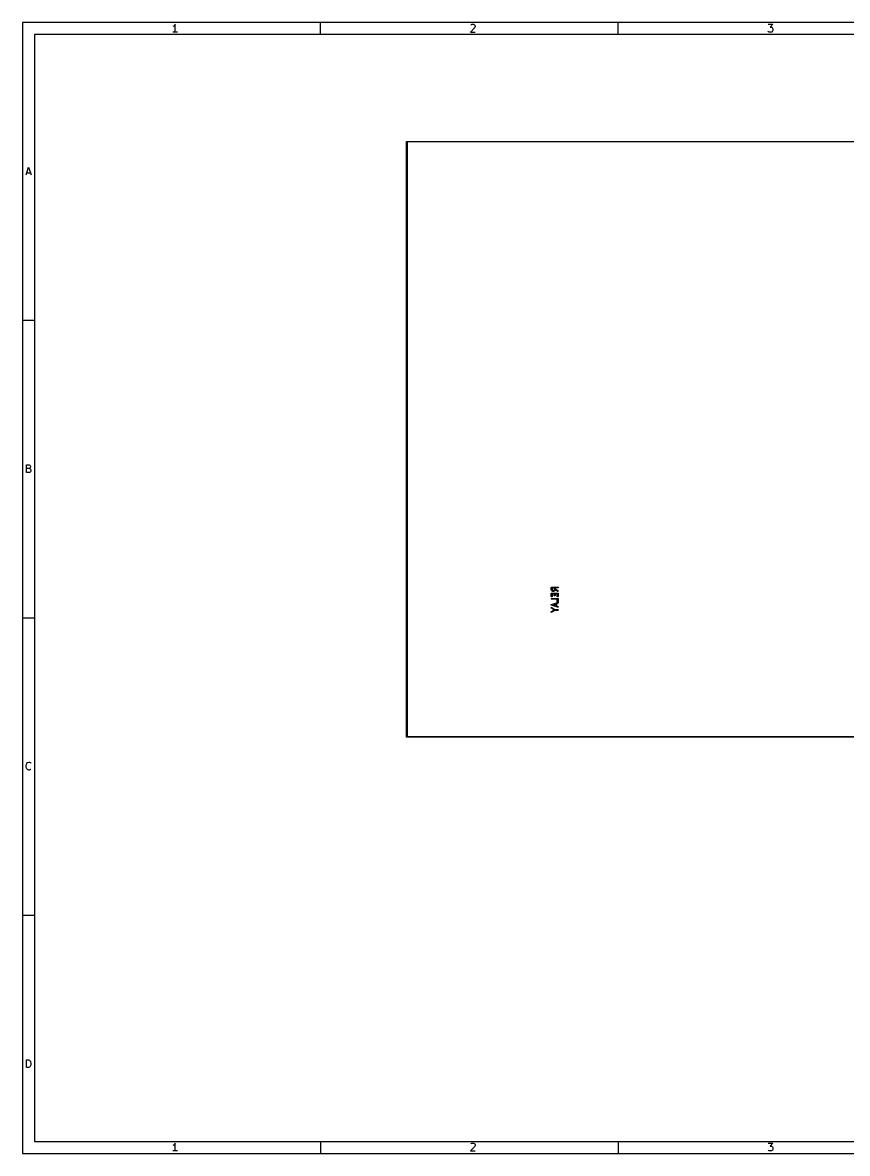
# Model space of a CAD drawing. Extents: x 10 to 287, y -200 to -10.
# Drawn here: x 10 to 148.5, y -200 to -10 of the extents above; entities that cross this region are included whole.
import ezdxf

# ---------------------------------------------------------------- set-up
doc = ezdxf.new("R2010")
doc.units = 0
doc.header["$MEASUREMENT"] = 0
doc.layers.add('BLACK', color=7, linetype='CONTINUOUS')

msp = doc.modelspace()

# ---------------------------------------------------------------- linework, layer by layer
at = {"layer": 'Black'}
for p, q in [((10, -10), (10, -200.007)), ((287.002, -10), (10, -10)), ((35.3714, -10.5976), (35.2476, -10.6595)), ((35.4952, -10.4738), (35.3714, -10.5976)), ((35.619, -10.2881), (35.4952, -10.4738)), ((35.619, -11.5881), (35.619, -10.2881)), ((60, -12), (60, -10)), ((85.9286, -10.8452), (85.1857, -11.5881)), ((85.2476, -10.4119), (85.3095, -10.35)), ((85.3095, -10.35), (85.4333, -10.2881)), ((85.4333, -10.2881), (85.7429, -10.2881)), ((85.7429, -10.2881), (85.8667, -10.35)), ((85.8667, -10.35), (85.9286, -10.4119)), ((85.9286, -10.4119), (85.9905, -10.5357)), ((85.9905, -10.6595), (85.9286, -10.8452)), ((85.9905, -10.5357), (85.9905, -10.6595)), ((110, -12), (110, -10)), ((135.186, -10.2881), (135.99, -10.2881)), ((135.99, -10.2881), (135.557, -10.7833)), ((135.557, -10.7833), (135.743, -10.7833)), ((135.743, -10.7833), (135.867, -10.8452)), ((135.867, -10.8452), (135.929, -10.9071)), ((135.929, -10.9071), (135.99, -11.031)), ((135.99, -11.3405), (135.929, -11.4643)), ((135.99, -11.031), (135.99, -11.3405)), ((12, -12), (12, -198.007)), ((285.002, -12), (12, -12)), ((35.9905, -11.5881), (35.2476, -11.5881)), ((85.1857, -11.5881), (85.9905, -11.5881)), ((135.248, -11.5262), (135.186, -11.4643)), ((135.371, -11.5881), (135.248, -11.5262)), ((135.743, -11.5881), (135.371, -11.5881)), ((135.867, -11.5262), (135.743, -11.5881)), ((135.929, -11.4643), (135.867, -11.5262)), ((74.45, -30), (74.4508, -29.9957)), ((74.45, -130), (74.45, -30)), ((74.4508, -29.9913), (74.4523, -29.9872)), ((74.4508, -29.9957), (74.4508, -29.9913)), ((74.4523, -29.9872), (74.453, -29.9829)), ((74.453, -29.9829), (74.4552, -29.9791)), ((74.4552, -29.9791), (74.4567, -29.975)), ((74.4567, -29.975), (74.4595, -29.9716)), ((74.4595, -29.9716), (74.4617, -29.9679)), ((74.4617, -29.9679), (74.465, -29.965)), ((74.465, -29.965), (74.4679, -29.9617)), ((74.4679, -29.9617), (74.4716, -29.9595)), ((74.4716, -29.9595), (74.475, -29.9567)), ((74.475, -29.9567), (74.4791, -29.9552)), ((74.4791, -29.9552), (74.4829, -29.953)), ((74.4829, -29.953), (74.4872, -29.9523)), ((74.4872, -29.9523), (74.4913, -29.9508)), ((74.4913, -29.9508), (74.4957, -29.9508)), ((74.4957, -29.9508), (74.5, -29.95)), ((74.5, -29.95), (212, -29.95)), ((74.55, -30.05), (74.55, -129.95)), ((211.95, -30.05), (74.55, -30.05)), ((10.5667, -35.5881), (11, -34.2881)), ((10.6905, -35.2167), (11.3095, -35.2167)), ((11, -34.2881), (11.4333, -35.5881)), ((10, -60), (12, -60)), ((10.6595, -85.5881), (10.6595, -84.2881)), ((10.6595, -84.2881), (11.0929, -84.2881)), ((11.0929, -84.9071), (10.6595, -84.9071)), ((11.0929, -84.2881), (11.2167, -84.35)), ((11.2167, -84.8452), (11.0929, -84.9071)), ((11.0929, -84.9071), (11.2786, -84.969)), ((11.2167, -84.35), (11.2786, -84.4119)), ((11.2786, -84.7833), (11.2167, -84.8452)), ((11.2786, -84.4119), (11.3405, -84.5357)), ((11.3405, -84.6595), (11.2786, -84.7833)), ((11.2786, -84.969), (11.3405, -85.031)), ((11.3405, -85.4643), (11.2786, -85.5262)), ((11.3405, -84.5357), (11.3405, -84.6595)), ((11.3405, -85.031), (11.4024, -85.1548)), ((11.4024, -85.3405), (11.3405, -85.4643)), ((11.4024, -85.1548), (11.4024, -85.3405)), ((11.1548, -85.5881), (10.6595, -85.5881)), ((11.2786, -85.5262), (11.1548, -85.5881)), ((98.7774, -104.924), (98.7785, -104.917)), ((98.7774, -105.305), (98.7774, -104.924)), ((98.7781, -105.309), (98.7774, -105.305)), ((98.7774, -105.924), (98.7785, -105.917)), ((98.7774, -106.4), (98.7774, -105.924)), ((98.7819, -106.426), (98.7774, -106.4)), ((98.7779, -105.313), (98.7781, -105.309)), ((98.7804, -105.322), (98.7779, -105.313)), ((98.7785, -104.911), (98.7808, -104.905)), ((98.7785, -104.917), (98.7785, -104.911)), ((98.7785, -105.911), (98.7808, -105.905)), ((98.7785, -105.917), (98.7785, -105.911)), ((98.7819, -105.33), (98.7804, -105.322)), ((98.7808, -104.905), (98.7819, -104.898)), ((98.7808, -105.905), (98.7819, -105.898)), ((98.7819, -104.898), (98.7852, -104.892)), ((98.7841, -105.334), (98.7819, -105.33)), ((98.7819, -105.898), (98.7852, -105.892)), ((98.7853, -105.338), (98.7841, -105.334)), ((98.7852, -104.892), (98.7874, -104.886)), ((98.7852, -105.892), (98.7874, -105.886)), ((98.8329, -105.434), (98.7853, -105.338)), ((98.7874, -104.886), (98.7916, -104.881)), ((98.7874, -105.886), (98.7916, -105.881)), ((98.7916, -104.881), (98.7949, -104.876)), ((98.7916, -105.881), (98.7949, -105.876)), ((98.7949, -104.876), (98.8, -104.871)), ((98.7949, -105.876), (98.8, -105.871)), ((98.8, -104.871), (98.8042, -104.866)), ((98.8, -105.871), (98.8042, -105.866)), ((98.8042, -104.866), (98.8099, -104.863)), ((98.8042, -105.866), (98.8099, -105.863)), ((98.8099, -104.863), (98.8149, -104.859)), ((98.8099, -105.863), (98.8149, -105.859)), ((98.8149, -104.859), (98.821, -104.857)), ((98.8149, -105.859), (98.821, -105.857)), ((98.821, -104.857), (98.8267, -104.853)), ((98.821, -105.857), (98.8267, -105.853)), ((98.8267, -104.853), (98.8332, -104.852)), ((98.8267, -105.853), (98.8332, -105.852)), ((98.8401, -105.443), (98.8329, -105.434)), ((98.8332, -104.852), (98.8394, -104.85)), ((98.8332, -105.852), (98.8394, -105.85)), ((98.8394, -104.85), (98.8459, -104.85)), ((98.8394, -105.85), (98.8459, -105.85)), ((98.847, -105.453), (98.8401, -105.443)), ((98.8459, -104.85), (98.8524, -104.849)), ((98.8459, -105.85), (98.8524, -105.849)), ((98.8946, -105.501), (98.847, -105.453)), ((98.8524, -104.849), (99.8524, -104.849)), ((98.8524, -105.849), (99.8524, -105.849)), ((98.9044, -105.508), (98.8946, -105.501)), ((98.9141, -105.515), (98.9044, -105.508)), ((99.0093, -105.562), (98.9141, -105.515)), ((98.9274, -106.4), (98.9229, -106.426)), ((98.9274, -104.999), (98.9274, -105.287)), ((99.3012, -104.999), (98.9274, -104.999)), ((98.9274, -105.287), (98.9616, -105.356)), ((99.2536, -105.999), (98.9274, -105.999)), ((98.9274, -105.999), (98.9274, -106.4)), ((98.9616, -105.356), (98.992, -105.386)), ((98.992, -105.386), (99.0606, -105.42)), ((99.0135, -105.564), (99.0093, -105.562)), ((99.0172, -105.566), (99.0135, -105.564)), ((99.0259, -105.567), (99.0172, -105.566)), ((99.0343, -105.57), (99.0259, -105.567)), ((99.0386, -105.569), (99.0343, -105.57)), ((99.0429, -105.57), (99.0386, -105.569)), ((99.1857, -105.57), (99.0429, -105.57)), ((99.0606, -105.42), (99.168, -105.42)), ((99.168, -105.42), (99.2365, -105.386)), ((99.19, -105.569), (99.1857, -105.57)), ((99.1943, -105.57), (99.19, -105.569)), ((99.2027, -105.567), (99.1943, -105.57)), ((99.2114, -105.566), (99.2027, -105.567)), ((99.2151, -105.564), (99.2114, -105.566)), ((99.2193, -105.562), (99.2151, -105.564)), ((99.3145, -105.515), (99.2193, -105.562)), ((99.2365, -105.386), (99.2669, -105.356)), ((99.2536, -106.257), (99.2536, -105.999)), ((99.2581, -106.283), (99.2536, -106.257)), ((99.2711, -106.305), (99.2581, -106.283)), ((99.2669, -105.356), (99.3012, -105.287)), ((99.2911, -106.322), (99.2711, -106.305)), ((99.3155, -106.331), (99.2911, -106.322)), ((99.3012, -105.287), (99.3012, -104.999)), ((99.3242, -105.508), (99.3145, -105.515)), ((99.3416, -106.331), (99.3155, -106.331)), ((99.334, -105.501), (99.3242, -105.508)), ((99.3816, -105.453), (99.334, -105.501)), ((99.3661, -106.322), (99.3416, -106.331)), ((99.386, -106.305), (99.3661, -106.322)), ((99.3885, -105.443), (99.3816, -105.453)), ((99.399, -106.283), (99.386, -106.305)), ((99.3957, -105.434), (99.3885, -105.443)), ((99.4433, -105.338), (99.3957, -105.434)), ((99.4036, -106.257), (99.399, -106.283)), ((99.7774, -105.999), (99.4036, -105.999)), ((99.4036, -105.999), (99.4036, -106.257)), ((99.4445, -105.334), (99.4433, -105.338)), ((99.4467, -105.33), (99.4445, -105.334)), ((99.4482, -105.322), (99.4467, -105.33)), ((99.4507, -105.313), (99.4482, -105.322)), ((99.451, -105.306), (99.4504, -105.309)), ((99.4504, -105.309), (99.4507, -105.313)), ((99.8094, -105.557), (99.451, -105.306)), ((99.8524, -104.999), (99.4512, -104.999)), ((99.4512, -104.999), (99.4512, -105.123)), ((99.4512, -105.123), (99.8954, -105.434)), ((99.7774, -106.4), (99.7774, -105.999)), ((99.7819, -106.426), (99.7774, -106.4)), ((99.833, -105.568), (99.8094, -105.557)), ((99.8589, -105.57), (99.833, -105.568)), ((99.8524, -104.849), (99.878, -104.853)), ((99.878, -104.994), (99.8524, -104.999)), ((99.8524, -105.849), (99.8588, -105.85)), ((99.8588, -105.85), (99.8654, -105.85)), ((99.8841, -105.563), (99.8589, -105.57)), ((99.8654, -105.85), (99.8716, -105.852)), ((99.8716, -105.852), (99.878, -105.853)), ((99.878, -104.853), (99.9006, -104.866)), ((99.9006, -104.981), (99.878, -104.994)), ((99.878, -105.853), (99.8837, -105.857)), ((99.8837, -105.857), (99.8899, -105.859)), ((99.9054, -105.548), (99.8841, -105.563)), ((99.8899, -105.859), (99.8949, -105.863)), ((99.8949, -105.863), (99.9006, -105.866)), ((99.8954, -105.434), (99.9138, -105.452)), ((99.9006, -104.866), (99.9173, -104.886)), ((99.9173, -104.961), (99.9006, -104.981)), ((99.9006, -105.866), (99.9048, -105.871)), ((99.9048, -105.871), (99.9098, -105.876)), ((99.9204, -105.527), (99.9054, -105.548)), ((99.9098, -105.876), (99.9131, -105.881)), ((99.9131, -105.881), (99.9173, -105.886)), ((99.9138, -105.452), (99.9248, -105.476)), ((99.9173, -104.886), (99.9262, -104.911)), ((99.9262, -104.937), (99.9173, -104.961)), ((99.9173, -105.886), (99.9196, -105.892)), ((99.9196, -105.892), (99.9229, -105.898)), ((99.9271, -105.502), (99.9204, -105.527)), ((99.9229, -105.898), (99.924, -105.905)), ((99.9274, -106.4), (99.9229, -106.426)), ((99.924, -105.905), (99.9262, -105.911)), ((99.9248, -105.476), (99.9271, -105.502)), ((99.9262, -104.911), (99.9262, -104.937)), ((99.9262, -105.911), (99.9262, -105.917)), ((99.9262, -105.917), (99.9274, -105.924)), ((99.9274, -105.924), (99.9274, -106.4)), ((98.7782, -107.818), (98.7788, -107.816)), ((98.7785, -107.829), (98.7782, -107.818)), ((98.7782, -107.84), (98.7785, -107.829)), ((98.7788, -107.842), (98.7782, -107.84)), ((98.7785, -106.816), (98.7874, -106.791)), ((98.7785, -106.842), (98.7785, -106.816)), ((98.7874, -106.866), (98.7785, -106.842)), ((98.7788, -107.816), (98.7789, -107.814)), ((98.7789, -107.844), (98.7788, -107.842)), ((98.7789, -107.814), (98.7829, -107.803)), ((98.7829, -107.854), (98.7789, -107.844)), ((98.7949, -106.448), (98.7819, -106.426)), ((98.7829, -107.803), (98.7864, -107.793)), ((98.7864, -107.864), (98.7829, -107.854)), ((98.7831, -108.324), (98.7971, -108.302)), ((98.7864, -107.793), (98.7877, -107.791)), ((98.7877, -107.866), (98.7864, -107.864)), ((98.7874, -106.791), (98.8042, -106.771)), ((98.8042, -106.886), (98.7874, -106.866)), ((98.7877, -107.791), (98.7885, -107.789)), ((98.7885, -107.868), (98.7877, -107.866)), ((98.7885, -107.789), (98.7958, -107.781)), ((98.7958, -107.876), (98.7885, -107.868)), ((98.8149, -106.465), (98.7949, -106.448)), ((98.7958, -107.781), (98.8026, -107.772)), ((98.8026, -107.885), (98.7958, -107.876)), ((98.7971, -108.302), (98.8177, -108.286)), ((98.8026, -107.772), (98.8044, -107.771)), ((98.8044, -107.886), (98.8026, -107.885)), ((98.8042, -106.771), (98.8267, -106.758)), ((98.8267, -106.899), (98.8042, -106.886)), ((98.8044, -107.771), (98.8058, -107.77)), ((98.8058, -107.887), (98.8044, -107.886)), ((98.8058, -107.77), (98.8154, -107.765)), ((98.8154, -107.893), (98.8058, -107.887)), ((98.8394, -106.474), (98.8149, -106.465)), ((98.8154, -107.765), (98.8248, -107.759)), ((98.8248, -107.898), (98.8154, -107.893)), ((98.8177, -108.286), (98.8426, -108.278)), ((98.8248, -107.759), (98.8268, -107.758)), ((98.8268, -107.899), (98.8248, -107.898)), ((98.8267, -106.758), (98.8524, -106.754)), ((98.8524, -106.904), (98.8267, -106.899)), ((98.8268, -107.758), (98.8287, -107.757)), ((98.8287, -107.9), (98.8268, -107.899)), ((98.8287, -107.757), (99.8287, -107.424)), ((99.8287, -108.233), (98.8287, -107.9)), ((98.8654, -106.474), (98.8394, -106.474)), ((98.8426, -108.278), (98.8686, -108.279)), ((98.8524, -106.754), (99.8524, -106.754)), ((99.7774, -106.904), (98.8524, -106.904)), ((98.8899, -106.465), (98.8654, -106.474)), ((98.8686, -108.279), (98.8926, -108.289)), ((98.9098, -106.448), (98.8899, -106.465)), ((98.8926, -108.289), (99.398, -108.611)), ((98.9229, -106.426), (98.9098, -106.448)), ((99.4917, -107.695), (99.0896, -107.829)), ((99.0896, -107.829), (99.4917, -107.963)), ((99.4917, -107.963), (99.4917, -107.695)), ((99.8761, -107.566), (99.6417, -107.645)), ((99.6417, -107.645), (99.6417, -108.013)), ((99.6417, -108.013), (99.8761, -108.091)), ((99.7774, -107.305), (99.7774, -106.904)), ((99.7819, -107.33), (99.7774, -107.305)), ((99.7949, -106.448), (99.7819, -106.426)), ((99.7949, -107.353), (99.7819, -107.33)), ((99.8149, -106.465), (99.7949, -106.448)), ((99.8149, -107.37), (99.7949, -107.353)), ((99.8394, -106.474), (99.8149, -106.465)), ((99.8394, -107.379), (99.8149, -107.37)), ((99.8287, -107.424), (99.8544, -107.42)), ((99.8544, -108.237), (99.8287, -108.233)), ((99.8654, -106.474), (99.8394, -106.474)), ((99.8654, -107.379), (99.8394, -107.379)), ((99.8524, -106.754), (99.8588, -106.755)), ((99.8544, -107.42), (99.8799, -107.425)), ((99.8799, -108.232), (99.8544, -108.237)), ((99.8588, -106.755), (99.8654, -106.755)), ((99.8899, -106.465), (99.8654, -106.474)), ((99.8654, -106.755), (99.8716, -106.757)), ((99.8899, -107.37), (99.8654, -107.379)), ((99.8716, -106.757), (99.878, -106.758)), ((99.899, -107.554), (99.8761, -107.566)), ((99.8761, -108.091), (99.899, -108.103)), ((99.878, -106.758), (99.8837, -106.761)), ((99.8799, -107.425), (99.9021, -107.439)), ((99.9021, -108.218), (99.8799, -108.232)), ((99.8837, -106.761), (99.8899, -106.764)), ((99.9098, -106.448), (99.8899, -106.465)), ((99.8899, -106.764), (99.8949, -106.768)), ((99.9098, -107.353), (99.8899, -107.37)), ((99.8949, -106.768), (99.9006, -106.771)), ((99.9163, -107.534), (99.899, -107.554)), ((99.899, -108.103), (99.9163, -108.123)), ((99.9006, -106.771), (99.9048, -106.776)), ((99.9021, -107.439), (99.9183, -107.46)), ((99.9183, -108.198), (99.9021, -108.218)), ((99.9048, -106.776), (99.9098, -106.78)), ((99.9229, -106.426), (99.9098, -106.448)), ((99.9098, -106.78), (99.9131, -106.786)), ((99.9229, -107.33), (99.9098, -107.353)), ((99.9131, -106.786), (99.9173, -106.791)), ((99.9259, -107.51), (99.9163, -107.534)), ((99.9163, -108.123), (99.9259, -108.147)), ((99.9173, -106.791), (99.9196, -106.797)), ((99.9183, -107.46), (99.9266, -107.484)), ((99.9266, -108.173), (99.9183, -108.198)), ((99.9196, -106.797), (99.9229, -106.803)), ((99.9229, -106.803), (99.924, -106.809)), ((99.9274, -107.305), (99.9229, -107.33)), ((99.924, -106.809), (99.9262, -106.816)), ((99.9266, -107.484), (99.9259, -107.51)), ((99.9259, -108.147), (99.9266, -108.173)), ((99.9262, -106.816), (99.9262, -106.822)), ((99.9262, -106.822), (99.9274, -106.829)), ((99.9274, -106.829), (99.9274, -107.305)), ((10, -110), (12, -110)), ((98.7775, -108.349), (98.7831, -108.324)), ((98.7809, -108.375), (98.7775, -108.349)), ((98.7775, -109.022), (98.7809, -108.996)), ((98.7831, -109.048), (98.7775, -109.022)), ((98.7929, -108.398), (98.7809, -108.375)), ((98.7809, -108.996), (98.7929, -108.973)), ((98.7971, -109.07), (98.7831, -109.048)), ((98.8121, -108.416), (98.7929, -108.398)), ((98.7929, -108.973), (98.8121, -108.956)), ((98.8177, -109.086), (98.7971, -109.07)), ((99.2365, -108.686), (98.8121, -108.416)), ((98.8121, -108.956), (99.2365, -108.686)), ((98.8426, -109.093), (98.8177, -109.086)), ((98.8686, -109.092), (98.8426, -109.093)), ((98.8926, -109.082), (98.8686, -109.092)), ((99.398, -108.761), (98.8926, -109.082)), ((99.398, -108.611), (99.8524, -108.611)), ((99.8524, -108.761), (99.398, -108.761)), ((99.8524, -108.611), (99.878, -108.615)), ((99.878, -108.756), (99.8524, -108.761)), ((99.878, -108.615), (99.9006, -108.628)), ((99.9006, -108.743), (99.878, -108.756)), ((99.9006, -108.628), (99.9173, -108.648)), ((99.9173, -108.723), (99.9006, -108.743)), ((99.9173, -108.648), (99.9262, -108.673)), ((99.9262, -108.699), (99.9173, -108.723)), ((99.9262, -108.673), (99.9262, -108.699)), ((74.4508, -130.004), (74.45, -130)), ((74.4508, -130.009), (74.4508, -130.004)), ((74.4523, -130.013), (74.4508, -130.009)), ((74.453, -130.017), (74.4523, -130.013)), ((74.4552, -130.021), (74.453, -130.017)), ((74.4567, -130.025), (74.4552, -130.021)), ((74.4595, -130.028), (74.4567, -130.025)), ((74.4617, -130.032), (74.4595, -130.028)), ((74.465, -130.035), (74.4617, -130.032)), ((74.4679, -130.038), (74.465, -130.035)), ((74.4716, -130.04), (74.4679, -130.038)), ((74.475, -130.043), (74.4716, -130.04)), ((74.4791, -130.045), (74.475, -130.043)), ((74.4829, -130.047), (74.4791, -130.045)), ((74.4872, -130.048), (74.4829, -130.047)), ((74.4913, -130.049), (74.4872, -130.048)), ((74.4957, -130.049), (74.4913, -130.049)), ((74.5, -130.05), (74.4957, -130.049)), ((212, -130.05), (74.5, -130.05)), ((74.55, -129.95), (211.95, -129.95)), ((10.5976, -134.845), (10.6595, -134.598)), ((10.5976, -135.031), (10.5976, -134.845)), ((10.6595, -134.598), (10.7214, -134.474)), ((10.7214, -134.474), (10.8452, -134.35)), ((10.8452, -134.35), (11.031, -134.288)), ((11.031, -134.288), (11.1548, -134.288)), ((11.1548, -134.288), (11.3405, -134.35)), ((11.3405, -134.35), (11.4024, -134.412)), ((10.6595, -135.279), (10.5976, -135.031)), ((10.7214, -135.402), (10.6595, -135.279)), ((10.8452, -135.526), (10.7214, -135.402)), ((11.031, -135.588), (10.8452, -135.526)), ((11.1548, -135.588), (11.031, -135.588)), ((11.3405, -135.526), (11.1548, -135.588)), ((11.4024, -135.464), (11.3405, -135.526)), ((10, -160), (12, -160)), ((10.6595, -185.588), (10.6595, -184.288)), ((10.6595, -184.288), (10.969, -184.288)), ((10.969, -184.288), (11.1548, -184.35)), ((10.969, -185.588), (10.6595, -185.588)), ((11.1548, -185.526), (10.969, -185.588)), ((11.1548, -184.35), (11.2786, -184.474)), ((11.2786, -185.402), (11.1548, -185.526)), ((11.2786, -184.474), (11.3405, -184.598)), ((11.3405, -185.279), (11.2786, -185.402)), ((11.3405, -184.598), (11.4024, -184.845)), ((11.4024, -185.031), (11.3405, -185.279)), ((11.4024, -184.845), (11.4024, -185.031)), ((12, -198.007), (285.002, -198.007)), ((35.3714, -198.605), (35.2476, -198.667)), ((35.4952, -198.481), (35.3714, -198.605)), ((35.619, -198.295), (35.4952, -198.481)), ((35.619, -199.595), (35.619, -198.295)), ((60, -198.007), (60, -200.007)), ((85.9286, -198.852), (85.1857, -199.595)), ((85.2476, -198.419), (85.3095, -198.357)), ((85.3095, -198.357), (85.4333, -198.295)), ((85.4333, -198.295), (85.7429, -198.295)), ((85.7429, -198.295), (85.8667, -198.357)), ((85.8667, -198.357), (85.9286, -198.419)), ((85.9286, -198.419), (85.9905, -198.543)), ((85.9905, -198.667), (85.9286, -198.852)), ((85.9905, -198.543), (85.9905, -198.667)), ((110, -198.007), (110, -200.007)), ((135.186, -198.295), (135.99, -198.295)), ((135.248, -199.533), (135.186, -199.471)), ((135.99, -198.295), (135.557, -198.791)), ((135.557, -198.791), (135.743, -198.791)), ((135.743, -198.791), (135.867, -198.852)), ((135.867, -198.852), (135.929, -198.914)), ((135.929, -199.471), (135.867, -199.533)), ((135.929, -198.914), (135.99, -199.038)), ((135.99, -199.348), (135.929, -199.471)), ((135.99, -199.038), (135.99, -199.348)), ((10, -200.007), (287.002, -200.007)), ((35.9905, -199.595), (35.2476, -199.595)), ((85.1857, -199.595), (85.9905, -199.595)), ((135.371, -199.595), (135.248, -199.533)), ((135.743, -199.595), (135.371, -199.595)), ((135.867, -199.533), (135.743, -199.595))]:
    msp.add_line(p, q, dxfattribs=at)

doc.saveas('drawing.dxf')
